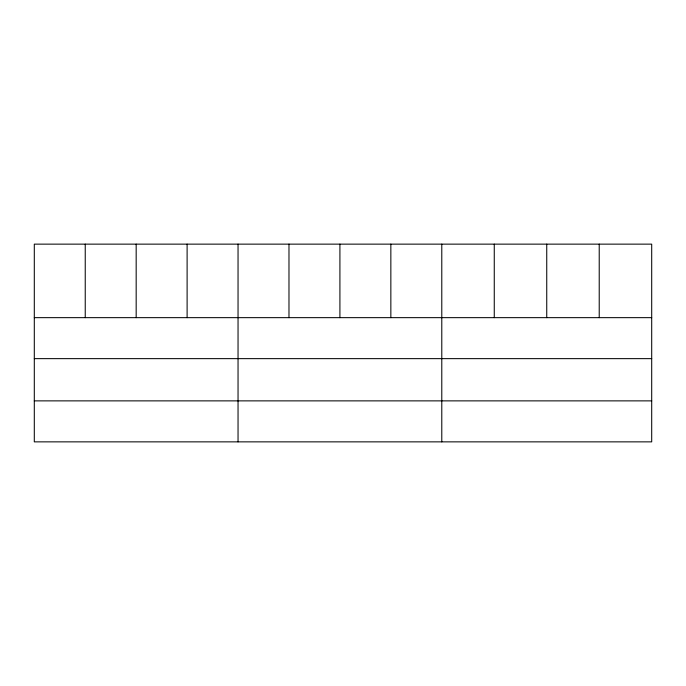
<?xml version="1.0" encoding="UTF-8"?>
<svg xmlns="http://www.w3.org/2000/svg" width="686" height="686" viewBox="0 0 686 686"><rect width="100%" height="100%" fill="white"/><g stroke="black" fill="none" stroke-linecap="round" stroke-linejoin="round"><path stroke-width="1.03" d="M651.7 358.641L651.7 244.139L34.3 244.139L34.3 441.861L651.7 441.861L651.7 358.641L34.3 358.641M34.3 317.652L651.7 317.652M34.3 400.873L651.7 400.873M599.221 244.139L599.221 317.652M546.742 244.139L546.742 317.652M494.263 244.139L494.263 317.652M441.784 244.139L441.784 441.861M390.849 244.139L390.849 317.652M339.913 244.139L339.913 317.652M288.978 244.139L288.978 317.652M238.042 244.139L238.042 441.861M187.107 244.139L187.107 317.652M136.171 244.139L136.171 317.652M85.236 244.139L85.236 317.652"/></g></svg>
